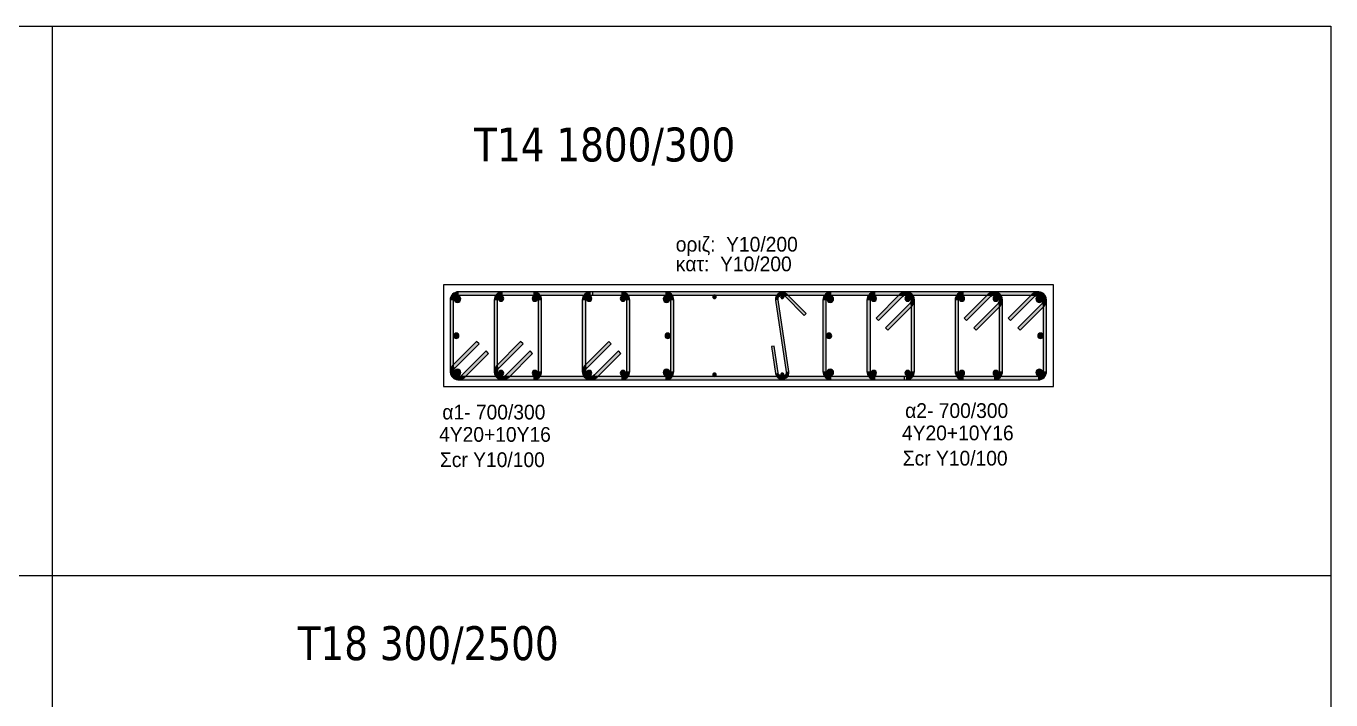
# Model space of a CAD drawing. Header units: millimetres. Extents: x -2171 to 1563, y -1758 to -1505.
# Drawn here: x 307.48 to 326.73, y -1600.19 to -1590.25 of the extents above; entities that cross this region are included whole.
import ezdxf

# ---------------------------------------------------------------- set-up
doc = ezdxf.new("R2010")
doc.units = ezdxf.units.MM
for name, color, linetype in [('-S_TEXT', 3, 'Continuous'), ('Col_Det', 7, 'Continuous'), ('Col_Det_Fill', 7, 'Continuous'), ('Geo_Col_Pro_1', 7, 'Continuous'), ('pinakaki', 153, 'Continuous')]:
    doc.layers.add(name, color=color, linetype=linetype)
doc.styles.add('S1Arl22_b_934_161', font='arial.ttf', dxfattribs={"width": 0.933629, "height": 0.002175})
doc.styles.get("Standard").update_dxf_attribs({"font": 'tahoma.ttf'})

msp = doc.modelspace()

# ---------------------------------------------------------------- hatches: boundary and pattern name
at = {"layer": 'Col_Det_Fill'}
for color, points in [(252, [(313.8619, -1594.2169), (313.8619, -1594.1669, 0.4142136), (313.7369, -1594.2919), (313.7869, -1594.2919, -0.4142136)]), (252, [(316.9119, -1594.2169), (316.9119, -1594.1669), (313.8619, -1594.1669), (313.8619, -1594.2169)]), (252, [(314.5119, -1594.2169), (314.5119, -1594.1669, 0.4142136), (314.3869, -1594.2919), (314.4369, -1594.2919, -0.4142136)]), (252, [(314.9619, -1594.2169), (314.9619, -1594.1669), (314.5119, -1594.1669), (314.5119, -1594.2169)]), (252, [(315.0369, -1594.2919), (315.0869, -1594.2919, 0.4142136), (314.9619, -1594.1669), (314.9619, -1594.2169, -0.4142136)]), (252, [(315.8119, -1594.2169), (315.8119, -1594.1669, 0.4142136), (315.6869, -1594.2919), (315.7369, -1594.2919, -0.4142136)]), (252, [(316.2619, -1594.2169), (316.2619, -1594.1669), (315.8119, -1594.1669), (315.8119, -1594.2169)]), (252, [(320.4384, -1594.2169), (320.4384, -1594.1669), (315.8354, -1594.1669), (315.8354, -1594.2169)]), (252, [(316.3369, -1594.2919), (316.3869, -1594.2919, 0.4142136), (316.2619, -1594.1669), (316.2619, -1594.2169, -0.4142136)]), (252, [(316.9869, -1594.2919), (317.0369, -1594.2919, 0.4142136), (316.9119, -1594.1669), (316.9119, -1594.2169, -0.4142136)]), (252, [(318.5378, -1594.2917), (318.5773, -1594.2858, -0.7233449), (318.6791, -1594.2344), (318.7074, -1594.2062, 0.7233449)]), (252, [(319.3619, -1594.2169), (319.3619, -1594.1669, 0.4142136), (319.2369, -1594.2919), (319.2869, -1594.2919, -0.4142136)]), (252, [(322.4119, -1594.2169), (322.4119, -1594.1669), (319.3619, -1594.1669), (319.3619, -1594.2169)]), (252, [(320.0119, -1594.2169), (320.0119, -1594.1669, 0.4142136), (319.8869, -1594.2919), (319.9369, -1594.2919, -0.4142136)]), (252, [(320.4619, -1594.2169), (320.4619, -1594.1669), (320.0119, -1594.1669), (320.0119, -1594.2169)]), (252, [(320.4089, -1594.2388), (320.3735, -1594.2035), (320.02, -1594.557), (320.0553, -1594.5924)]), (252, [(320.5369, -1594.2919), (320.5869, -1594.2919, 0.6681786), (320.3735, -1594.2035), (320.4089, -1594.2388, -0.6681786)]), (252, [(320.5149, -1594.3449), (320.5503, -1594.3803, 0.6681786), (320.4619, -1594.1669), (320.4619, -1594.2169, -0.6681786)]), (252, [(321.3119, -1594.2169), (321.3119, -1594.1669, 0.4142136), (321.1869, -1594.2919), (321.2369, -1594.2919, -0.4142136)]), (252, [(321.7619, -1594.2169), (321.7619, -1594.1669), (321.3119, -1594.1669), (321.3119, -1594.2169)]), (252, [(321.7089, -1594.2388), (321.6735, -1594.2035), (321.32, -1594.557), (321.3553, -1594.5924)]), (252, [(321.8369, -1594.2919), (321.8869, -1594.2919, 0.6681786), (321.6735, -1594.2035), (321.7089, -1594.2388, -0.6681786)]), (252, [(321.8149, -1594.3449), (321.8503, -1594.3803, 0.6681786), (321.7619, -1594.1669), (321.7619, -1594.2169, -0.6681786)]), (252, [(322.3589, -1594.2388), (322.3235, -1594.2035), (321.97, -1594.557), (322.0053, -1594.5924)]), (252, [(322.4869, -1594.2919), (322.5369, -1594.2919, 0.6681786), (322.3235, -1594.2035), (322.3589, -1594.2388, -0.6681786)]), (252, [(322.4649, -1594.3449), (322.5003, -1594.3803, 0.6681786), (322.4119, -1594.1669), (322.4119, -1594.2169, -0.6681786)]), (252, [(313.7869, -1594.2919), (313.7369, -1594.2919), (313.7369, -1595.3419), (313.7869, -1595.3419)]), (12, [(313.7942, -1594.2742, 0.4142136), (313.8442, -1594.3242, 0.4142136), (313.8942, -1594.2742, 0.4142136), (313.8442, -1594.2242, 0.4142136)]), (252, [(314.4369, -1594.2919), (314.3869, -1594.2919), (314.3869, -1595.3419), (314.4369, -1595.3419)]), (56, [(314.4472, -1594.2671, 0.4142136), (314.4872, -1594.3071, 0.4142136), (314.5272, -1594.2671, 0.4142136), (314.4872, -1594.2271, 0.4142136)]), (56, [(314.9467, -1594.2671, 0.4142136), (314.9867, -1594.3071, 0.4142136), (315.0267, -1594.2671, 0.4142136), (314.9867, -1594.2271, 0.4142136)]), (252, [(315.0369, -1595.3419), (315.0869, -1595.3419), (315.0869, -1594.2919), (315.0369, -1594.2919)]), (252, [(315.7369, -1594.2919), (315.6869, -1594.2919), (315.6869, -1595.3419), (315.7369, -1595.3419)]), (56, [(315.7472, -1594.2671, 0.4142136), (315.7872, -1594.3071, 0.4142136), (315.8272, -1594.2671, 0.4142136), (315.7872, -1594.2271, 0.4142136)]), (56, [(316.2467, -1594.2671, 0.4142136), (316.2867, -1594.3071, 0.4142136), (316.3267, -1594.2671, 0.4142136), (316.2867, -1594.2271, 0.4142136)]), (252, [(316.3369, -1595.3419), (316.3869, -1595.3419), (316.3869, -1594.2919), (316.3369, -1594.2919)]), (12, [(316.8796, -1594.2742, 0.4142136), (316.9296, -1594.3242, 0.4142136), (316.9796, -1594.2742, 0.4142136), (316.9296, -1594.2242, 0.4142136)]), (252, [(316.9869, -1595.3419), (317.0369, -1595.3419), (317.0369, -1594.2919), (316.9869, -1594.2919)]), (133, [(317.6122, -1594.2419, 0.4142136), (317.6372, -1594.2669, 0.4142136), (317.6622, -1594.2419, 0.4142136), (317.6372, -1594.2169, 0.4142136)]), (252, [(318.696, -1595.348), (318.7356, -1595.3421), (318.5773, -1594.2858), (318.5378, -1594.2917)]), (133, [(318.6117, -1594.2419, 0.4142136), (318.6367, -1594.2669, 0.4142136), (318.6617, -1594.2419, 0.4142136), (318.6367, -1594.2169, 0.4142136)]), (252, [(318.7074, -1594.2062), (318.6791, -1594.2344), (318.9619, -1594.5173), (318.9902, -1594.489)]), (252, [(319.2869, -1594.2919), (319.2369, -1594.2919), (319.2369, -1595.3419), (319.2869, -1595.3419)]), (12, [(319.3942, -1594.2742, 0.4142136), (319.3442, -1594.2242, 0.4142136), (319.2942, -1594.2742, 0.4142136), (319.3442, -1594.3242, 0.4142136)]), (252, [(319.9369, -1594.2919), (319.8869, -1594.2919), (319.8869, -1595.3419), (319.9369, -1595.3419)]), (56, [(320.0272, -1594.2671, 0.4142136), (319.9872, -1594.2271, 0.4142136), (319.9472, -1594.2671, 0.4142136), (319.9872, -1594.3071, 0.4142136)]), (252, [(320.1614, -1594.6985), (320.1967, -1594.7338), (320.5503, -1594.3803), (320.5149, -1594.3449)]), (56, [(320.5267, -1594.2671, 0.4142136), (320.4867, -1594.2271, 0.4142136), (320.4467, -1594.2671, 0.4142136), (320.4867, -1594.3071, 0.4142136)]), (252, [(320.5369, -1595.3419), (320.5869, -1595.3419), (320.5869, -1594.2919), (320.5369, -1594.2919)]), (252, [(321.2369, -1594.2919), (321.1869, -1594.2919), (321.1869, -1595.3419), (321.2369, -1595.3419)]), (56, [(321.3272, -1594.2671, 0.4142136), (321.2872, -1594.2271, 0.4142136), (321.2472, -1594.2671, 0.4142136), (321.2872, -1594.3071, 0.4142136)]), (252, [(321.4614, -1594.6985), (321.4967, -1594.7338), (321.8503, -1594.3803), (321.8149, -1594.3449)]), (56, [(321.8267, -1594.2671, 0.4142136), (321.7867, -1594.2271, 0.4142136), (321.7467, -1594.2671, 0.4142136), (321.7867, -1594.3071, 0.4142136)]), (252, [(321.8369, -1595.3419), (321.8869, -1595.3419), (321.8869, -1594.2919), (321.8369, -1594.2919)]), (252, [(322.1114, -1594.6985), (322.1467, -1594.7338), (322.5003, -1594.3803), (322.4649, -1594.3449)]), (12, [(322.4796, -1594.2742, 0.4142136), (322.4296, -1594.2242, 0.4142136), (322.3796, -1594.2742, 0.4142136), (322.4296, -1594.3242, 0.4142136)]), (252, [(322.4869, -1595.3419), (322.5369, -1595.3419), (322.5369, -1594.2919), (322.4869, -1594.2919)]), (12, [(313.7869, -1594.8168, 0.4142136), (313.8269, -1594.8568, 0.4142136), (313.8669, -1594.8168, 0.4142136), (313.8269, -1594.7768, 0.4142136)]), (12, [(316.9069, -1594.8169, 0.4142136), (316.9469, -1594.8569, 0.4142136), (316.9869, -1594.8169, 0.4142136), (316.9469, -1594.7769, 0.4142136)]), (12, [(319.3669, -1594.8168, 0.4142136), (319.3269, -1594.7768, 0.4142136), (319.2869, -1594.8168, 0.4142136), (319.3269, -1594.8568, 0.4142136)]), (12, [(322.4869, -1594.8169, 0.4142136), (322.4469, -1594.7769, 0.4142136), (322.4069, -1594.8169, 0.4142136), (322.4469, -1594.8569, 0.4142136)]), (252, [(314.1624, -1594.9353), (314.1271, -1594.8999), (313.7735, -1595.2535), (313.8089, -1595.2888)]), (252, [(314.8124, -1594.9353), (314.7771, -1594.8999), (314.4235, -1595.2535), (314.4589, -1595.2888)]), (252, [(316.1124, -1594.9353), (316.0771, -1594.8999), (315.7235, -1595.2535), (315.7589, -1595.2888)]), (252, [(318.5181, -1594.9702), (318.4785, -1594.9761), (318.5378, -1595.3717), (318.5773, -1595.3658)]), (252, [(313.9149, -1595.3949), (313.9503, -1595.4303), (314.3039, -1595.0767), (314.2685, -1595.0413)]), (252, [(314.5649, -1595.3949), (314.6003, -1595.4303), (314.9539, -1595.0767), (314.9185, -1595.0413)]), (252, [(315.8649, -1595.3949), (315.9003, -1595.4303), (316.2539, -1595.0767), (316.2185, -1595.0413)]), (252, [(313.8089, -1595.2888), (313.7735, -1595.2535, 0.6681786), (313.8619, -1595.4669), (313.8619, -1595.4169, -0.6681786)]), (252, [(313.7869, -1595.3419), (313.7369, -1595.3419, 0.6681786), (313.9503, -1595.4303), (313.9149, -1595.3949, -0.6681786)]), (12, [(313.7942, -1595.3595, 0.4142136), (313.8442, -1595.4095, 0.4142136), (313.8942, -1595.3595, 0.4142136), (313.8442, -1595.3095, 0.4142136)]), (252, [(314.4589, -1595.2888), (314.4235, -1595.2535, 0.6681786), (314.5119, -1595.4669), (314.5119, -1595.4169, -0.6681786)]), (252, [(314.4369, -1595.3419), (314.3869, -1595.3419, 0.6681786), (314.6003, -1595.4303), (314.5649, -1595.3949, -0.6681786)]), (56, [(314.4472, -1595.3666, 0.4142136), (314.4872, -1595.4066, 0.4142136), (314.5272, -1595.3666, 0.4142136), (314.4872, -1595.3266, 0.4142136)]), (56, [(314.9467, -1595.3666, 0.4142136), (314.9867, -1595.4066, 0.4142136), (315.0267, -1595.3666, 0.4142136), (314.9867, -1595.3266, 0.4142136)]), (252, [(314.9619, -1595.4169), (314.9619, -1595.4669, 0.4142136), (315.0869, -1595.3419), (315.0369, -1595.3419, -0.4142136)]), (252, [(315.7589, -1595.2888), (315.7235, -1595.2535, 0.6681786), (315.8119, -1595.4669), (315.8119, -1595.4169, -0.6681786)]), (252, [(315.7369, -1595.3419), (315.6869, -1595.3419, 0.6681786), (315.9003, -1595.4303), (315.8649, -1595.3949, -0.6681786)]), (56, [(315.7472, -1595.3666, 0.4142136), (315.7872, -1595.4066, 0.4142136), (315.8272, -1595.3666, 0.4142136), (315.7872, -1595.3266, 0.4142136)]), (56, [(316.2467, -1595.3666, 0.4142136), (316.2867, -1595.4066, 0.4142136), (316.3267, -1595.3666, 0.4142136), (316.2867, -1595.3266, 0.4142136)]), (252, [(316.2619, -1595.4169), (316.2619, -1595.4669, 0.4142136), (316.3869, -1595.3419), (316.3369, -1595.3419, -0.4142136)]), (12, [(316.8796, -1595.3595, 0.4142136), (316.9296, -1595.4095, 0.4142136), (316.9796, -1595.3595, 0.4142136), (316.9296, -1595.3095, 0.4142136)]), (252, [(316.9119, -1595.4169), (316.9119, -1595.4669, 0.4142136), (317.0369, -1595.3419), (316.9869, -1595.3419, -0.4142136)]), (252, [(318.5773, -1595.3658), (318.5378, -1595.3717, 1), (318.7356, -1595.3421), (318.696, -1595.348, -1)]), (252, [(319.2869, -1595.3419), (319.2369, -1595.3419, 0.4142136), (319.3619, -1595.4669), (319.3619, -1595.4169, -0.4142136)]), (12, [(319.3942, -1595.3595, 0.4142136), (319.3442, -1595.3095, 0.4142136), (319.2942, -1595.3595, 0.4142136), (319.3442, -1595.4095, 0.4142136)]), (252, [(319.9369, -1595.3419), (319.8869, -1595.3419, 0.4142136), (320.0119, -1595.4669), (320.0119, -1595.4169, -0.4142136)]), (56, [(320.0272, -1595.3666, 0.4142136), (319.9872, -1595.3266, 0.4142136), (319.9472, -1595.3666, 0.4142136), (319.9872, -1595.4066, 0.4142136)]), (56, [(320.5267, -1595.3666, 0.4142136), (320.4867, -1595.3266, 0.4142136), (320.4467, -1595.3666, 0.4142136), (320.4867, -1595.4066, 0.4142136)]), (252, [(320.4619, -1595.4169), (320.4619, -1595.4669, 0.4142136), (320.5869, -1595.3419), (320.5369, -1595.3419, -0.4142136)]), (252, [(321.2369, -1595.3419), (321.1869, -1595.3419, 0.4142136), (321.3119, -1595.4669), (321.3119, -1595.4169, -0.4142136)]), (56, [(321.3272, -1595.3666, 0.4142136), (321.2872, -1595.3266, 0.4142136), (321.2472, -1595.3666, 0.4142136), (321.2872, -1595.4066, 0.4142136)]), (56, [(321.8267, -1595.3666, 0.4142136), (321.7867, -1595.3266, 0.4142136), (321.7467, -1595.3666, 0.4142136), (321.7867, -1595.4066, 0.4142136)]), (252, [(321.7619, -1595.4169), (321.7619, -1595.4669, 0.4142136), (321.8869, -1595.3419), (321.8369, -1595.3419, -0.4142136)]), (12, [(322.4796, -1595.3595, 0.4142136), (322.4296, -1595.3095, 0.4142136), (322.3796, -1595.3595, 0.4142136), (322.4296, -1595.4095, 0.4142136)]), (252, [(322.4119, -1595.4169), (322.4119, -1595.4669, 0.4142136), (322.5369, -1595.3419), (322.4869, -1595.3419, -0.4142136)]), (252, [(313.8619, -1595.4169), (313.8619, -1595.4669), (316.9119, -1595.4669), (316.9119, -1595.4169)]), (252, [(314.5119, -1595.4169), (314.5119, -1595.4669), (314.9619, -1595.4669), (314.9619, -1595.4169)]), (252, [(315.8119, -1595.4169), (315.8119, -1595.4669), (316.2619, -1595.4669), (316.2619, -1595.4169)]), (252, [(315.8354, -1595.4169), (315.8354, -1595.4669), (320.4384, -1595.4669), (320.4384, -1595.4169)]), (133, [(317.6122, -1595.3919, 0.4142136), (317.6372, -1595.4169, 0.4142136), (317.6622, -1595.3919, 0.4142136), (317.6372, -1595.3669, 0.4142136)]), (133, [(318.6117, -1595.3919, 0.4142136), (318.6367, -1595.4169, 0.4142136), (318.6617, -1595.3919, 0.4142136), (318.6367, -1595.3669, 0.4142136)]), (252, [(319.3619, -1595.4169), (319.3619, -1595.4669), (322.4119, -1595.4669), (322.4119, -1595.4169)]), (252, [(320.0119, -1595.4169), (320.0119, -1595.4669), (320.4619, -1595.4669), (320.4619, -1595.4169)]), (252, [(321.3119, -1595.4169), (321.3119, -1595.4669), (321.7619, -1595.4669), (321.7619, -1595.4169)])]:
    msp.add_hatch(color=color, dxfattribs=at).paths.add_polyline_path(points)

# ---------------------------------------------------------------- linework, layer by layer
at = {"layer": '-S_TEXT', "ltscale": 5}
msp.add_lwpolyline([(268.584, -1590.2497), (326.7315, -1590.2497), (326.7315, -1630.2944), (268.584, -1630.2944)], close=True, dxfattribs=at)
at = {"layer": 'Col_Det', "color": 7}
for points in [[(322.6369, -1594.0669), (313.6369, -1594.0669)], [(313.6369, -1594.0669), (313.6369, -1595.5669)], [(316.9119, -1594.1669), (313.8619, -1594.1669)], [(314.9619, -1594.1669), (314.5119, -1594.1669)], [(316.2619, -1594.1669), (315.8119, -1594.1669)], [(320.4384, -1594.1669), (315.8354, -1594.1669)], [(315.8354, -1594.1669), (315.8354, -1594.2169)], [(322.4119, -1594.1669), (319.3619, -1594.1669)], [(320.4619, -1594.1669), (320.0119, -1594.1669)], [(320.3735, -1594.2035), (320.02, -1594.557)], [(320.4384, -1594.2169), (320.4384, -1594.1669)], [(321.7619, -1594.1669), (321.3119, -1594.1669)], [(321.6735, -1594.2035), (321.32, -1594.557)], [(322.3235, -1594.2035), (321.97, -1594.557)], [(322.6369, -1595.5669), (322.6369, -1594.0669)], [(313.7369, -1594.2919), (313.7369, -1595.3419)], [(313.7869, -1595.3419), (313.7869, -1594.2919)], [(313.8619, -1594.2169), (316.9119, -1594.2169)], [(314.3869, -1594.2919), (314.3869, -1595.3419)], [(314.4369, -1595.3419), (314.4369, -1594.2919)], [(314.5119, -1594.2169), (314.9619, -1594.2169)], [(315.0369, -1594.2919), (315.0369, -1595.3419)], [(315.0869, -1595.3419), (315.0869, -1594.2919)], [(315.6869, -1594.2919), (315.6869, -1595.3419)], [(315.7369, -1595.3419), (315.7369, -1594.2919)], [(315.8119, -1594.2169), (316.2619, -1594.2169)], [(315.8354, -1594.2169), (320.4384, -1594.2169)], [(316.3369, -1594.2919), (316.3369, -1595.3419)], [(316.3869, -1595.3419), (316.3869, -1594.2919)], [(316.9869, -1594.2919), (316.9869, -1595.3419)], [(317.0369, -1595.3419), (317.0369, -1594.2919)], [(318.5378, -1594.2917), (318.696, -1595.348)], [(318.7356, -1595.3421), (318.5773, -1594.2858)], [(318.6791, -1594.2344), (318.9619, -1594.5173)], [(318.9902, -1594.489), (318.7074, -1594.2062)], [(319.2369, -1594.2919), (319.2369, -1595.3419)], [(319.2869, -1595.3419), (319.2869, -1594.2919)], [(319.3619, -1594.2169), (322.4119, -1594.2169)], [(319.8869, -1594.2919), (319.8869, -1595.3419)], [(319.9369, -1595.3419), (319.9369, -1594.2919)], [(320.0119, -1594.2169), (320.4619, -1594.2169)], [(320.0553, -1594.5924), (320.4089, -1594.2388)], [(320.5149, -1594.3449), (320.1614, -1594.6985)], [(320.1967, -1594.7338), (320.5503, -1594.3803)], [(320.5369, -1594.2919), (320.5369, -1595.3419)], [(320.5869, -1595.3419), (320.5869, -1594.2919)], [(321.1869, -1594.2919), (321.1869, -1595.3419)], [(321.2369, -1595.3419), (321.2369, -1594.2919)], [(321.3119, -1594.2169), (321.7619, -1594.2169)], [(321.3553, -1594.5924), (321.7089, -1594.2388)], [(321.8149, -1594.3449), (321.4614, -1594.6985)], [(321.4967, -1594.7338), (321.8503, -1594.3803)], [(321.8369, -1594.2919), (321.8369, -1595.3419)], [(321.8869, -1595.3419), (321.8869, -1594.2919)], [(322.0053, -1594.5924), (322.3589, -1594.2388)], [(322.4649, -1594.3449), (322.1114, -1594.6985)], [(322.1467, -1594.7338), (322.5003, -1594.3803)], [(322.4869, -1594.2919), (322.4869, -1595.3419)], [(322.5369, -1595.3419), (322.5369, -1594.2919)], [(318.9619, -1594.5173), (318.9902, -1594.489)], [(320.02, -1594.557), (320.0553, -1594.5924)], [(321.32, -1594.557), (321.3553, -1594.5924)], [(321.97, -1594.557), (322.0053, -1594.5924)], [(320.1614, -1594.6985), (320.1967, -1594.7338)], [(321.4614, -1594.6985), (321.4967, -1594.7338)], [(322.1114, -1594.6985), (322.1467, -1594.7338)], [(314.1271, -1594.8999), (313.7735, -1595.2535)], [(313.8089, -1595.2888), (314.1624, -1594.9353)], [(314.1624, -1594.9353), (314.1271, -1594.8999)], [(314.7771, -1594.8999), (314.4235, -1595.2535)], [(314.4589, -1595.2888), (314.8124, -1594.9353)], [(314.8124, -1594.9353), (314.7771, -1594.8999)], [(316.0771, -1594.8999), (315.7235, -1595.2535)], [(315.7589, -1595.2888), (316.1124, -1594.9353)], [(316.1124, -1594.9353), (316.0771, -1594.8999)], [(318.5181, -1594.9702), (318.4785, -1594.9761)], [(318.5773, -1595.3658), (318.5181, -1594.9702)], [(314.2685, -1595.0413), (313.9149, -1595.3949)], [(313.9503, -1595.4303), (314.3039, -1595.0767)], [(314.3039, -1595.0767), (314.2685, -1595.0413)], [(314.9185, -1595.0413), (314.5649, -1595.3949)], [(314.6003, -1595.4303), (314.9539, -1595.0767)], [(314.9539, -1595.0767), (314.9185, -1595.0413)], [(316.2185, -1595.0413), (315.8649, -1595.3949)], [(315.9003, -1595.4303), (316.2539, -1595.0767)], [(316.2539, -1595.0767), (316.2185, -1595.0413)], [(318.4785, -1594.9761), (318.5378, -1595.3717)], [(316.9119, -1595.4169), (313.8619, -1595.4169)], [(313.8619, -1595.4669), (316.9119, -1595.4669)], [(314.9619, -1595.4169), (314.5119, -1595.4169)], [(314.5119, -1595.4669), (314.9619, -1595.4669)], [(316.2619, -1595.4169), (315.8119, -1595.4169)], [(315.8119, -1595.4669), (316.2619, -1595.4669)], [(315.8354, -1595.4169), (315.8354, -1595.4669)], [(320.4384, -1595.4169), (315.8354, -1595.4169)], [(315.8354, -1595.4669), (320.4384, -1595.4669)], [(322.4119, -1595.4169), (319.3619, -1595.4169)], [(319.3619, -1595.4669), (322.4119, -1595.4669)], [(320.4619, -1595.4169), (320.0119, -1595.4169)], [(320.0119, -1595.4669), (320.4619, -1595.4669)], [(320.4384, -1595.4669), (320.4384, -1595.4169)], [(321.7619, -1595.4169), (321.3119, -1595.4169)], [(321.3119, -1595.4669), (321.7619, -1595.4669)], [(313.6369, -1595.5669), (322.6369, -1595.5669)]]:
    msp.add_lwpolyline(points, dxfattribs=at)
for points in [[(313.8619, -1594.1669, 0.4142136), (313.7369, -1594.2919)], [(314.5119, -1594.1669, 0.4142136), (314.3869, -1594.2919)], [(315.0869, -1594.2919, 0.4142136), (314.9619, -1594.1669)], [(315.8119, -1594.1669, 0.4142136), (315.6869, -1594.2919)], [(316.3869, -1594.2919, 0.4142136), (316.2619, -1594.1669)], [(317.0369, -1594.2919, 0.4142136), (316.9119, -1594.1669)], [(318.7074, -1594.2062, 0.7233449), (318.5378, -1594.2917, 0.7233449)], [(319.3619, -1594.1669, 0.4142136), (319.2369, -1594.2919)], [(320.0119, -1594.1669, 0.4142136), (319.8869, -1594.2919)], [(320.5869, -1594.2919, 0.6681786), (320.3735, -1594.2035)], [(320.5503, -1594.3803, 0.6681786), (320.4619, -1594.1669)], [(321.3119, -1594.1669, 0.4142136), (321.1869, -1594.2919)], [(321.8869, -1594.2919, 0.6681786), (321.6735, -1594.2035)], [(321.8503, -1594.3803, 0.6681786), (321.7619, -1594.1669)], [(322.5369, -1594.2919, 0.6681786), (322.3235, -1594.2035)], [(322.5003, -1594.3803, 0.6681786), (322.4119, -1594.1669)], [(313.7869, -1594.2919, -0.4142136), (313.8619, -1594.2169, -0.4142136)], [(313.8442, -1594.2242, 0.4142136), (313.7942, -1594.2742, 0.4142136)], [(313.7942, -1594.2742, 0.4142136), (313.8442, -1594.3242, 0.4142136)], [(313.8942, -1594.2742, 0.4142136), (313.8442, -1594.2242, 0.4142136)], [(313.8442, -1594.3242, 0.4142136), (313.8942, -1594.2742, 0.4142136)], [(314.4369, -1594.2919, -0.4142136), (314.5119, -1594.2169, -0.4142136)], [(314.4872, -1594.2271, 0.4142136), (314.4472, -1594.2671, 0.4142136)], [(314.4472, -1594.2671, 0.4142136), (314.4872, -1594.3071, 0.4142136)], [(314.5272, -1594.2671, 0.4142136), (314.4872, -1594.2271, 0.4142136)], [(314.4872, -1594.3071, 0.4142136), (314.5272, -1594.2671, 0.4142136)], [(314.9867, -1594.2271, 0.4142136), (314.9467, -1594.2671, 0.4142136)], [(314.9467, -1594.2671, 0.4142136), (314.9867, -1594.3071, 0.4142136)], [(314.9619, -1594.2169, -0.4142136), (315.0369, -1594.2919, -0.4142136)], [(315.0267, -1594.2671, 0.4142136), (314.9867, -1594.2271, 0.4142136)], [(314.9867, -1594.3071, 0.4142136), (315.0267, -1594.2671, 0.4142136)], [(315.7369, -1594.2919, -0.4142136), (315.8119, -1594.2169, -0.4142136)], [(315.7872, -1594.2271, 0.4142136), (315.7472, -1594.2671, 0.4142136)], [(315.7472, -1594.2671, 0.4142136), (315.7872, -1594.3071, 0.4142136)], [(315.8272, -1594.2671, 0.4142136), (315.7872, -1594.2271, 0.4142136)], [(315.7872, -1594.3071, 0.4142136), (315.8272, -1594.2671, 0.4142136)], [(316.2867, -1594.2271, 0.4142136), (316.2467, -1594.2671, 0.4142136)], [(316.2467, -1594.2671, 0.4142136), (316.2867, -1594.3071, 0.4142136)], [(316.2619, -1594.2169, -0.4142136), (316.3369, -1594.2919, -0.4142136)], [(316.3267, -1594.2671, 0.4142136), (316.2867, -1594.2271, 0.4142136)], [(316.2867, -1594.3071, 0.4142136), (316.3267, -1594.2671, 0.4142136)], [(316.9296, -1594.2242, 0.4142136), (316.8796, -1594.2742, 0.4142136)], [(316.8796, -1594.2742, 0.4142136), (316.9296, -1594.3242, 0.4142136)], [(316.9119, -1594.2169, -0.4142136), (316.9869, -1594.2919, -0.4142136)], [(316.9796, -1594.2742, 0.4142136), (316.9296, -1594.2242, 0.4142136)], [(316.9296, -1594.3242, 0.4142136), (316.9796, -1594.2742, 0.4142136)], [(317.6372, -1594.2169, 0.4142136), (317.6122, -1594.2419, 0.4142136)], [(317.6122, -1594.2419, 0.4142136), (317.6372, -1594.2669, 0.4142136)], [(317.6622, -1594.2419, 0.4142136), (317.6372, -1594.2169, 0.4142136)], [(317.6372, -1594.2669, 0.4142136), (317.6622, -1594.2419, 0.4142136)], [(318.5773, -1594.2858, -0.7233449), (318.6791, -1594.2344)], [(318.6367, -1594.2169, 0.4142136), (318.6117, -1594.2419, 0.4142136)], [(318.6117, -1594.2419, 0.4142136), (318.6367, -1594.2669, 0.4142136)], [(318.6617, -1594.2419, 0.4142136), (318.6367, -1594.2169, 0.4142136)], [(318.6367, -1594.2669, 0.4142136), (318.6617, -1594.2419, 0.4142136)], [(319.2869, -1594.2919, -0.4142136), (319.3619, -1594.2169, -0.4142136)], [(319.3442, -1594.2242, 0.4142136), (319.2942, -1594.2742, 0.4142136)], [(319.2942, -1594.2742, 0.4142136), (319.3442, -1594.3242, 0.4142136)], [(319.3942, -1594.2742, 0.4142136), (319.3442, -1594.2242, 0.4142136)], [(319.3442, -1594.3242, 0.4142136), (319.3942, -1594.2742, 0.4142136)], [(319.9369, -1594.2919, -0.4142136), (320.0119, -1594.2169, -0.4142136)], [(319.9872, -1594.2271, 0.4142136), (319.9472, -1594.2671, 0.4142136)], [(319.9472, -1594.2671, 0.4142136), (319.9872, -1594.3071, 0.4142136)], [(320.0272, -1594.2671, 0.4142136), (319.9872, -1594.2271, 0.4142136)], [(319.9872, -1594.3071, 0.4142136), (320.0272, -1594.2671, 0.4142136)], [(320.4089, -1594.2388, -0.6681786), (320.5369, -1594.2919, -0.6681786)], [(320.4867, -1594.2271, 0.4142136), (320.4467, -1594.2671, 0.4142136)], [(320.4467, -1594.2671, 0.4142136), (320.4867, -1594.3071, 0.4142136)], [(320.4619, -1594.2169, -0.6681786), (320.5149, -1594.3449, -0.6681786)], [(320.5267, -1594.2671, 0.4142136), (320.4867, -1594.2271, 0.4142136)], [(320.4867, -1594.3071, 0.4142136), (320.5267, -1594.2671, 0.4142136)], [(321.2369, -1594.2919, -0.4142136), (321.3119, -1594.2169, -0.4142136)], [(321.2872, -1594.2271, 0.4142136), (321.2472, -1594.2671, 0.4142136)], [(321.2472, -1594.2671, 0.4142136), (321.2872, -1594.3071, 0.4142136)], [(321.3272, -1594.2671, 0.4142136), (321.2872, -1594.2271, 0.4142136)], [(321.2872, -1594.3071, 0.4142136), (321.3272, -1594.2671, 0.4142136)], [(321.7089, -1594.2388, -0.6681786), (321.8369, -1594.2919, -0.6681786)], [(321.7867, -1594.2271, 0.4142136), (321.7467, -1594.2671, 0.4142136)], [(321.7467, -1594.2671, 0.4142136), (321.7867, -1594.3071, 0.4142136)], [(321.7619, -1594.2169, -0.6681786), (321.8149, -1594.3449, -0.6681786)], [(321.8267, -1594.2671, 0.4142136), (321.7867, -1594.2271, 0.4142136)], [(321.7867, -1594.3071, 0.4142136), (321.8267, -1594.2671, 0.4142136)], [(322.3589, -1594.2388, -0.6681786), (322.4869, -1594.2919, -0.6681786)], [(322.4296, -1594.2242, 0.4142136), (322.3796, -1594.2742, 0.4142136)], [(322.3796, -1594.2742, 0.4142136), (322.4296, -1594.3242, 0.4142136)], [(322.4119, -1594.2169, -0.6681786), (322.4649, -1594.3449, -0.6681786)], [(322.4796, -1594.2742, 0.4142136), (322.4296, -1594.2242, 0.4142136)], [(322.4296, -1594.3242, 0.4142136), (322.4796, -1594.2742, 0.4142136)], [(313.8269, -1594.7768, 0.4142136), (313.7869, -1594.8168, 0.4142136)], [(313.8669, -1594.8168, 0.4142136), (313.8269, -1594.7768, 0.4142136)], [(316.9469, -1594.7769, 0.4142136), (316.9069, -1594.8169, 0.4142136)], [(316.9869, -1594.8169, 0.4142136), (316.9469, -1594.7769, 0.4142136)], [(319.3269, -1594.7768, 0.4142136), (319.2869, -1594.8168, 0.4142136)], [(319.3669, -1594.8168, 0.4142136), (319.3269, -1594.7768, 0.4142136)], [(322.4469, -1594.7769, 0.4142136), (322.4069, -1594.8169, 0.4142136)], [(322.4869, -1594.8169, 0.4142136), (322.4469, -1594.7769, 0.4142136)], [(313.7869, -1594.8168, 0.4142136), (313.8269, -1594.8568, 0.4142136)], [(313.8269, -1594.8568, 0.4142136), (313.8669, -1594.8168, 0.4142136)], [(316.9069, -1594.8169, 0.4142136), (316.9469, -1594.8569, 0.4142136)], [(316.9469, -1594.8569, 0.4142136), (316.9869, -1594.8169, 0.4142136)], [(319.2869, -1594.8168, 0.4142136), (319.3269, -1594.8568, 0.4142136)], [(319.3269, -1594.8568, 0.4142136), (319.3669, -1594.8168, 0.4142136)], [(322.4069, -1594.8169, 0.4142136), (322.4469, -1594.8569, 0.4142136)], [(322.4469, -1594.8569, 0.4142136), (322.4869, -1594.8169, 0.4142136)], [(313.7735, -1595.2535, 0.6681786), (313.8619, -1595.4669)], [(313.7369, -1595.3419, 0.6681786), (313.9503, -1595.4303)], [(313.8619, -1595.4169, -0.6681786), (313.8089, -1595.2888, -0.6681786)], [(313.9149, -1595.3949, -0.6681786), (313.7869, -1595.3419, -0.6681786)], [(313.8442, -1595.3095, 0.4142136), (313.7942, -1595.3595, 0.4142136)], [(313.7942, -1595.3595, 0.4142136), (313.8442, -1595.4095, 0.4142136)], [(313.8942, -1595.3595, 0.4142136), (313.8442, -1595.3095, 0.4142136)], [(313.8442, -1595.4095, 0.4142136), (313.8942, -1595.3595, 0.4142136)], [(314.4235, -1595.2535, 0.6681786), (314.5119, -1595.4669)], [(314.3869, -1595.3419, 0.6681786), (314.6003, -1595.4303)], [(314.5119, -1595.4169, -0.6681786), (314.4589, -1595.2888, -0.6681786)], [(314.5649, -1595.3949, -0.6681786), (314.4369, -1595.3419, -0.6681786)], [(314.4872, -1595.3266, 0.4142136), (314.4472, -1595.3666, 0.4142136)], [(314.5272, -1595.3666, 0.4142136), (314.4872, -1595.3266, 0.4142136)], [(314.9867, -1595.3266, 0.4142136), (314.9467, -1595.3666, 0.4142136)], [(314.9619, -1595.4669, 0.4142136), (315.0869, -1595.3419)], [(315.0369, -1595.3419, -0.4142136), (314.9619, -1595.4169, -0.4142136)], [(315.0267, -1595.3666, 0.4142136), (314.9867, -1595.3266, 0.4142136)], [(315.7235, -1595.2535, 0.6681786), (315.8119, -1595.4669)], [(315.6869, -1595.3419, 0.6681786), (315.9003, -1595.4303)], [(315.8119, -1595.4169, -0.6681786), (315.7589, -1595.2888, -0.6681786)], [(315.8649, -1595.3949, -0.6681786), (315.7369, -1595.3419, -0.6681786)], [(315.7872, -1595.3266, 0.4142136), (315.7472, -1595.3666, 0.4142136)], [(315.8272, -1595.3666, 0.4142136), (315.7872, -1595.3266, 0.4142136)], [(316.2867, -1595.3266, 0.4142136), (316.2467, -1595.3666, 0.4142136)], [(316.2619, -1595.4669, 0.4142136), (316.3869, -1595.3419)], [(316.3369, -1595.3419, -0.4142136), (316.2619, -1595.4169, -0.4142136)], [(316.3267, -1595.3666, 0.4142136), (316.2867, -1595.3266, 0.4142136)], [(316.9296, -1595.3095, 0.4142136), (316.8796, -1595.3595, 0.4142136)], [(316.8796, -1595.3595, 0.4142136), (316.9296, -1595.4095, 0.4142136)], [(316.9119, -1595.4669, 0.4142136), (317.0369, -1595.3419)], [(316.9869, -1595.3419, -0.4142136), (316.9119, -1595.4169, -0.4142136)], [(316.9796, -1595.3595, 0.4142136), (316.9296, -1595.3095, 0.4142136)], [(316.9296, -1595.4095, 0.4142136), (316.9796, -1595.3595, 0.4142136)], [(318.5378, -1595.3717, 1), (318.7356, -1595.3421)], [(318.696, -1595.348, -1), (318.5773, -1595.3658, -1)], [(319.2369, -1595.3419, 0.4142136), (319.3619, -1595.4669)], [(319.3619, -1595.4169, -0.4142136), (319.2869, -1595.3419, -0.4142136)], [(319.3442, -1595.3095, 0.4142136), (319.2942, -1595.3595, 0.4142136)], [(319.2942, -1595.3595, 0.4142136), (319.3442, -1595.4095, 0.4142136)], [(319.3942, -1595.3595, 0.4142136), (319.3442, -1595.3095, 0.4142136)], [(319.3442, -1595.4095, 0.4142136), (319.3942, -1595.3595, 0.4142136)], [(319.8869, -1595.3419, 0.4142136), (320.0119, -1595.4669)], [(320.0119, -1595.4169, -0.4142136), (319.9369, -1595.3419, -0.4142136)], [(319.9872, -1595.3266, 0.4142136), (319.9472, -1595.3666, 0.4142136)], [(320.0272, -1595.3666, 0.4142136), (319.9872, -1595.3266, 0.4142136)], [(320.4867, -1595.3266, 0.4142136), (320.4467, -1595.3666, 0.4142136)], [(320.4619, -1595.4669, 0.4142136), (320.5869, -1595.3419)], [(320.5369, -1595.3419, -0.4142136), (320.4619, -1595.4169, -0.4142136)], [(320.5267, -1595.3666, 0.4142136), (320.4867, -1595.3266, 0.4142136)], [(321.1869, -1595.3419, 0.4142136), (321.3119, -1595.4669)], [(321.3119, -1595.4169, -0.4142136), (321.2369, -1595.3419, -0.4142136)], [(321.2872, -1595.3266, 0.4142136), (321.2472, -1595.3666, 0.4142136)], [(321.3272, -1595.3666, 0.4142136), (321.2872, -1595.3266, 0.4142136)], [(321.7867, -1595.3266, 0.4142136), (321.7467, -1595.3666, 0.4142136)], [(321.7619, -1595.4669, 0.4142136), (321.8869, -1595.3419)], [(321.8369, -1595.3419, -0.4142136), (321.7619, -1595.4169, -0.4142136)], [(321.8267, -1595.3666, 0.4142136), (321.7867, -1595.3266, 0.4142136)], [(322.4296, -1595.3095, 0.4142136), (322.3796, -1595.3595, 0.4142136)], [(322.3796, -1595.3595, 0.4142136), (322.4296, -1595.4095, 0.4142136)], [(322.4119, -1595.4669, 0.4142136), (322.5369, -1595.3419)], [(322.4869, -1595.3419, -0.4142136), (322.4119, -1595.4169, -0.4142136)], [(322.4796, -1595.3595, 0.4142136), (322.4296, -1595.3095, 0.4142136)], [(322.4296, -1595.4095, 0.4142136), (322.4796, -1595.3595, 0.4142136)], [(314.4472, -1595.3666, 0.4142136), (314.4872, -1595.4066, 0.4142136)], [(314.4872, -1595.4066, 0.4142136), (314.5272, -1595.3666, 0.4142136)], [(314.9467, -1595.3666, 0.4142136), (314.9867, -1595.4066, 0.4142136)], [(314.9867, -1595.4066, 0.4142136), (315.0267, -1595.3666, 0.4142136)], [(315.7472, -1595.3666, 0.4142136), (315.7872, -1595.4066, 0.4142136)], [(315.7872, -1595.4066, 0.4142136), (315.8272, -1595.3666, 0.4142136)], [(316.2467, -1595.3666, 0.4142136), (316.2867, -1595.4066, 0.4142136)], [(316.2867, -1595.4066, 0.4142136), (316.3267, -1595.3666, 0.4142136)], [(317.6372, -1595.3669, 0.4142136), (317.6122, -1595.3919, 0.4142136)], [(317.6122, -1595.3919, 0.4142136), (317.6372, -1595.4169, 0.4142136)], [(317.6622, -1595.3919, 0.4142136), (317.6372, -1595.3669, 0.4142136)], [(317.6372, -1595.4169, 0.4142136), (317.6622, -1595.3919, 0.4142136)], [(318.6367, -1595.3669, 0.4142136), (318.6117, -1595.3919, 0.4142136)], [(318.6117, -1595.3919, 0.4142136), (318.6367, -1595.4169, 0.4142136)], [(318.6617, -1595.3919, 0.4142136), (318.6367, -1595.3669, 0.4142136)], [(318.6367, -1595.4169, 0.4142136), (318.6617, -1595.3919, 0.4142136)], [(319.9472, -1595.3666, 0.4142136), (319.9872, -1595.4066, 0.4142136)], [(319.9872, -1595.4066, 0.4142136), (320.0272, -1595.3666, 0.4142136)], [(320.4467, -1595.3666, 0.4142136), (320.4867, -1595.4066, 0.4142136)], [(320.4867, -1595.4066, 0.4142136), (320.5267, -1595.3666, 0.4142136)], [(321.2472, -1595.3666, 0.4142136), (321.2872, -1595.4066, 0.4142136)], [(321.2872, -1595.4066, 0.4142136), (321.3272, -1595.3666, 0.4142136)], [(321.7467, -1595.3666, 0.4142136), (321.7867, -1595.4066, 0.4142136)], [(321.7867, -1595.4066, 0.4142136), (321.8267, -1595.3666, 0.4142136)]]:
    msp.add_lwpolyline(points, format="xyb", dxfattribs=at)
at = {"layer": 'Geo_Col_Pro_1', "color": 4, "linetype": 'Continuous', "ltscale": 0.5}
for p, q in [((307.8639, -1590.2497), (307.8639, -1615.6192)), ((268.584, -1598.3514), (326.7315, -1598.3514))]:
    msp.add_line(p, q, dxfattribs=at)

# ---------------------------------------------------------------- texts
at = {"layer": 'Col_Det', "color": 7, "style": 'S1Arl22_b_934_161', "width": 0.933629}
for s, p in [('οριζ:  Y10/200', (317.0653, -1593.5755, 14.75)), ('κατ:  Y10/200', (317.0653, -1593.8655, 14.75)), (' α1- 700/300', (313.5427, -1596.0512, 14.75)), (' α2- 700/300', (320.3715, -1596.0291, 14.75)), ('4Y20+10Y16', (313.5741, -1596.3808, 14.75)), ('4Y20+10Y16', (320.403, -1596.3586, 14.75)), ('Σcr Y10/100', (320.4149, -1596.7311, 14.75)), ('Σcr Y10/100', (313.586, -1596.7533, 14.75))]:
    msp.add_text(s, height=0.2175, dxfattribs=at).set_placement(p)
at = {"layer": 'pinakaki', "color": 1, "width": 0.933629}
for s, p in [('Τ14 1800/300', (314.0924, -1592.2455)), ('Τ18 300/2500', (311.4878, -1599.6001))]:
    msp.add_text(s, height=0.5, dxfattribs=at).set_placement(p)

doc.saveas('drawing.dxf')
